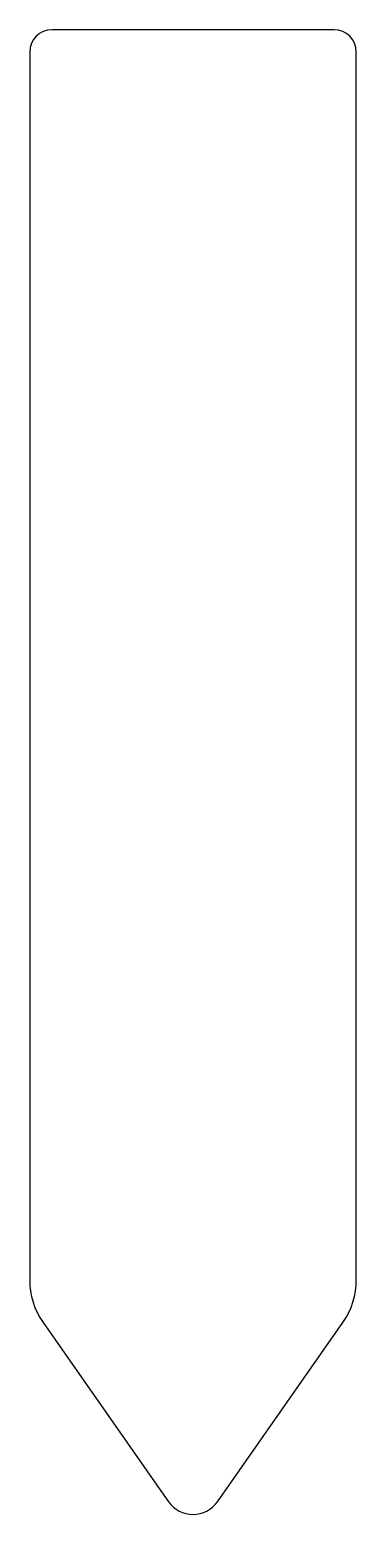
# Model space of a CAD drawing. Header units: millimetres. Extents: x -11 to 11, y 0 to 100.
import ezdxf

# ---------------------------------------------------------------- set-up
doc = ezdxf.new("R2010")
doc.units = ezdxf.units.MM

msp = doc.modelspace()

# ---------------------------------------------------------------- linework, layer by layer
msp.add_lwpolyline([(11, 98.5, 0.41421), (9.5, 100), (-9.5, 100, 0.41421), (-11, 98.5), (-11, 15.8, 0.15391), (-10.1, 12.93), (-1.64, 0.85, 0.52057), (1.64, 0.85), (10.1, 12.93, 0.15391), (11, 15.8)], format="xyb", close=True)

doc.saveas('drawing.dxf')
